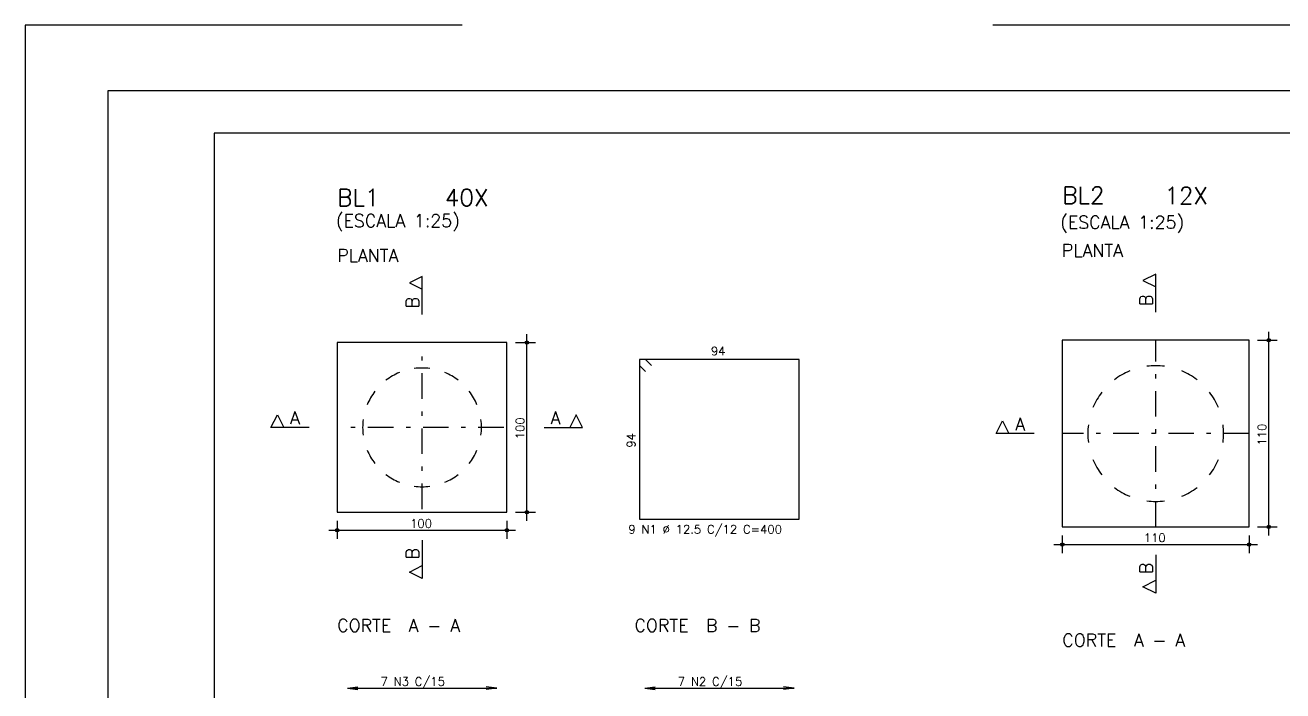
# Model space of a CAD drawing. Extents: x -37 to 86, y -2 to 60.
# Drawn here: x -36.75 to -7.12, y 44.75 to 60.45 of the extents above; entities that cross this region are included whole.
import ezdxf

# ---------------------------------------------------------------- set-up
doc = ezdxf.new("R2010")
doc.units = 0
doc.header["$MEASUREMENT"] = 0
doc.linetypes.add('ESTILO_TQS_0003', pattern=[1.25, 0.6, -0.3, 0.05, -0.3])
doc.linetypes.add('HIDDEN', pattern=[0.375, 0.25, -0.125])
doc.layers.get('Defpoints').update_dxf_attribs({"linetype": 'CONTINUOUS'})
for name, color, linetype in [('ARQ_FOLHA', 7, 'CONTINUOUS'), ('PENA_01', 1, 'CONTINUOUS'), ('PENA_02', 2, 'CONTINUOUS'), ('PENA_03', 3, 'CONTINUOUS'), ('PENA_05', 5, 'CONTINUOUS'), ('PENA_06', 6, 'CONTINUOUS'), ('PENA_12', 9, 'CONTINUOUS')]:
    doc.layers.add(name, color=color, linetype=linetype)
doc.styles.get("Standard").update_dxf_attribs({"font": 'ROMANS.SHX'})

msp = doc.modelspace()

# ---------------------------------------------------------------- linework, layer by layer
at = {"layer": 'ARQ_FOLHA', "color": 1}
for points in [[(-34.8, -0.5), (84.1, -0.5), (84.1, 58.9), (-34.8, 58.9)], [(-32.3, 0.5), (83.1, 0.5), (83.1, 57.9), (-32.3, 57.9)]]:
    msp.add_lwpolyline(points, close=True, dxfattribs=at)
at = {"layer": 'Defpoints', "color": 8, "linetype": 'HIDDEN', "ltscale": 100}
msp.add_lwpolyline([(-36.75, 60.45), (-36.75, -2.05), (86.05, -2.05), (86.05, 60.45)], close=True, dxfattribs=at)
at = {"layer": 'PENA_01', "linetype": 'Continuous'}
for p, q in [((-24.929, 48.765), (-24.929, 53.165)), ((-7.449, 48.419), (-7.449, 53.219)), ((-25.198, 52.965), (-24.729, 52.965)), ((-7.713, 53.019), (-7.249, 53.019)), ((-25.198, 48.965), (-24.729, 48.965)), ((-29.398, 48.765), (-29.398, 48.339)), ((-25.398, 48.765), (-25.398, 48.339)), ((-7.713, 48.619), (-7.249, 48.619)), ((-29.598, 48.539), (-25.198, 48.539)), ((-12.313, 48.419), (-12.313, 48.003)), ((-7.913, 48.419), (-7.913, 48.003)), ((-12.513, 48.203), (-7.713, 48.203)), ((-29.158, 44.813), (-25.638, 44.813)), ((-22.153, 44.813), (-18.633, 44.813))]:
    msp.add_line(p, q, dxfattribs=at)
at = {"layer": 'PENA_02', "linetype": 'Continuous'}
for p, q in [((-29.158, 44.813), (-28.91, 44.846)), ((-29.158, 44.813), (-28.91, 44.781)), ((-25.638, 44.813), (-25.886, 44.846)), ((-25.638, 44.813), (-25.886, 44.781)), ((-22.153, 44.813), (-21.905, 44.846)), ((-22.153, 44.813), (-21.905, 44.781)), ((-18.633, 44.813), (-18.881, 44.846)), ((-18.633, 44.813), (-18.881, 44.781))]:
    msp.add_line(p, q, dxfattribs=at)
for centre, radius in [((-7.449, 53.019), 0.04), ((-24.929, 52.965), 0.04), ((-24.929, 52.965), 0.02), ((-7.449, 53.019), 0.02), ((-24.929, 48.965), 0.04), ((-24.929, 48.965), 0.02), ((-7.449, 48.619), 0.04), ((-7.449, 48.619), 0.02), ((-29.398, 48.539), 0.04), ((-29.398, 48.539), 0.02), ((-25.398, 48.539), 0.04), ((-25.398, 48.539), 0.02), ((-12.313, 48.203), 0.04), ((-12.313, 48.203), 0.02), ((-7.913, 48.203), 0.04), ((-7.913, 48.203), 0.02)]:
    msp.add_circle(centre, radius, dxfattribs=at)
at = {"layer": 'PENA_03', "linetype": 'Continuous'}
for p, q in [((-27.398, 54.525), (-27.698, 54.375)), ((-27.398, 53.625), (-27.398, 54.525)), ((-10.113, 54.579), (-10.413, 54.429)), ((-10.113, 53.679), (-10.113, 54.579)), ((-27.698, 54.375), (-27.398, 54.225)), ((-10.413, 54.429), (-10.113, 54.279)), ((-25.398, 52.965), (-25.398, 52.965)), ((-7.913, 53.019), (-7.913, 53.019)), ((-30.958, 50.965), (-30.808, 51.265)), ((-30.808, 51.265), (-30.658, 50.965)), ((-23.768, 51.265), (-23.918, 50.965)), ((-23.618, 50.965), (-23.768, 51.265)), ((-13.873, 50.819), (-13.723, 51.119)), ((-13.723, 51.119), (-13.573, 50.819)), ((-30.058, 50.965), (-30.958, 50.965)), ((-24.518, 50.965), (-23.618, 50.965)), ((-12.973, 50.819), (-13.873, 50.819)), ((-29.398, 48.965), (-29.398, 48.965)), ((-25.398, 48.965), (-25.398, 48.965)), ((-25.398, 48.965), (-25.398, 48.965)), ((-12.313, 48.619), (-12.313, 48.619)), ((-7.913, 48.619), (-7.913, 48.619)), ((-7.913, 48.619), (-7.913, 48.619)), ((-27.398, 48.305), (-27.398, 47.405)), ((-10.113, 47.959), (-10.113, 47.059)), ((-27.698, 47.555), (-27.398, 47.705)), ((-27.398, 47.405), (-27.698, 47.555)), ((-10.413, 47.209), (-10.113, 47.359)), ((-10.113, 47.059), (-10.413, 47.209))]:
    msp.add_line(p, q, dxfattribs=at)
for points in [[(-29.398, 48.965), (-25.398, 48.965), (-25.398, 52.965), (-29.398, 52.965), (-29.398, 48.965)], [(-12.313, 48.619), (-7.913, 48.619), (-7.913, 53.019), (-12.313, 53.019), (-12.313, 48.619)]]:
    msp.add_lwpolyline(points, dxfattribs=at)
for centre, radius, start, end in [((-27.398, 50.965), 1.4, 112.5, 127.5), ((-27.398, 50.965), 1.4, 82.5, 97.5), ((-27.398, 50.965), 1.4, 52.5, 67.5), ((-10.113, 50.819), 1.6, 112.5, 127.5), ((-10.113, 50.819), 1.6, 82.5, 97.5), ((-10.113, 50.819), 1.6, 52.5, 67.5), ((-27.398, 50.965), 1.4, 142.5, 157.5), ((-27.398, 50.965), 1.4, 22.5, 37.5), ((-10.113, 50.819), 1.6, 142.5, 157.5), ((-10.113, 50.819), 1.6, 22.5, 37.5), ((-27.398, 50.965), 1.4, 172.5, 187.5), ((-27.398, 50.965), 1.4, 352.5, 7.5), ((-10.113, 50.819), 1.6, 172.5, 187.5), ((-10.113, 50.819), 1.6, 352.5, 7.5), ((-27.398, 50.965), 1.4, 202.5, 217.5), ((-27.398, 50.965), 1.4, 322.5, 337.5), ((-10.113, 50.819), 1.6, 202.5, 217.5), ((-10.113, 50.819), 1.6, 322.5, 337.5), ((-27.398, 50.965), 1.4, 232.5, 247.5), ((-27.398, 50.965), 1.4, 292.5, 307.5), ((-27.398, 50.965), 1.4, 262.5, 277.5), ((-10.113, 50.819), 1.6, 232.5, 247.5), ((-10.113, 50.819), 1.6, 292.5, 307.5), ((-10.113, 50.819), 1.6, 262.5, 277.5)]:
    msp.add_arc(centre, radius, start, end, dxfattribs=at)
at = {"layer": 'PENA_05', "linetype": 'Continuous'}
for p, q in [((-22.133, 52.565), (-22.273, 52.565)), ((-22.273, 52.565), (-22.273, 48.805)), ((-18.513, 52.565), (-22.273, 52.565)), ((-22.273, 52.565), (-22.273, 52.425)), ((-21.993, 52.425), (-22.133, 52.565)), ((-18.513, 48.805), (-18.513, 52.565)), ((-22.273, 52.425), (-22.133, 52.285)), ((-22.273, 48.805), (-18.513, 48.805))]:
    msp.add_line(p, q, dxfattribs=at)
at = {"layer": 'PENA_12', "linetype": 'ESTILO_TQS_0003'}
for p, q in [((-27.398, 49.04), (-27.398, 52.889)), ((-10.113, 48.62), (-10.113, 53.018)), ((-25.474, 50.965), (-29.323, 50.965)), ((-7.914, 50.819), (-12.312, 50.819))]:
    msp.add_line(p, q, dxfattribs=at)

# ---------------------------------------------------------------- texts
at = {"layer": 'PENA_02', "linetype": 'Continuous'}
for s, p in [('12X', (-9.909, 56.23)), ('40X', (-26.861, 56.183))]:
    msp.add_text(s, height=0.4, dxfattribs=at).set_placement(p)
at = {"layer": 'PENA_03', "linetype": 'Continuous'}
for s, height, p in [('(ESCALA 1:25)', 0.3, (-29.428, 55.689)), ('(ESCALA 1:25)', 0.3, (-12.363, 55.652)), ('PLANTA', 0.3, (-29.398, 54.871)), ('PLANTA', 0.3, (-12.325, 54.988)), ('94', 0.2, (-20.593, 52.665)), ('A', 0.3, (-30.508, 51.04)), ('A', 0.3, (-24.368, 51.04)), ('A', 0.3, (-13.423, 50.894)), ('100', 0.2, (-27.678, 48.599)), ('9 N1 %%c 12.5 C/12 C=400', 0.2, (-22.537, 48.461)), ('110', 0.2, (-10.393, 48.263)), ('CORTE  A - A', 0.3, (-29.398, 46.145)), ('CORTE  B - B', 0.3, (-22.393, 46.145)), ('CORTE  A - A', 0.3, (-12.313, 45.799)), ('7 N3 C/15', 0.2, (-28.378, 44.873)), ('7 N2 C/15', 0.2, (-21.373, 44.873))]:
    msp.add_text(s, height=height, dxfattribs=at).set_placement(p)
for s, height, p in [('B', 0.3, (-27.473, 53.775)), ('B', 0.3, (-10.188, 53.829)), ('100', 0.2, (-24.989, 50.685)), ('110', 0.2, (-7.509, 50.539)), ('94', 0.2, (-22.373, 50.485)), ('B', 0.3, (-27.473, 47.855)), ('B', 0.3, (-10.188, 47.509))]:
    msp.add_text(s, height=height, rotation=90, dxfattribs=at).set_placement(p)
at = {"layer": 'PENA_06', "linetype": 'Continuous'}
for s, p in [('BL2', (-12.313, 56.239)), ('BL1', (-29.398, 56.185))]:
    msp.add_text(s, height=0.4, dxfattribs=at).set_placement(p)

doc.saveas('drawing.dxf')
